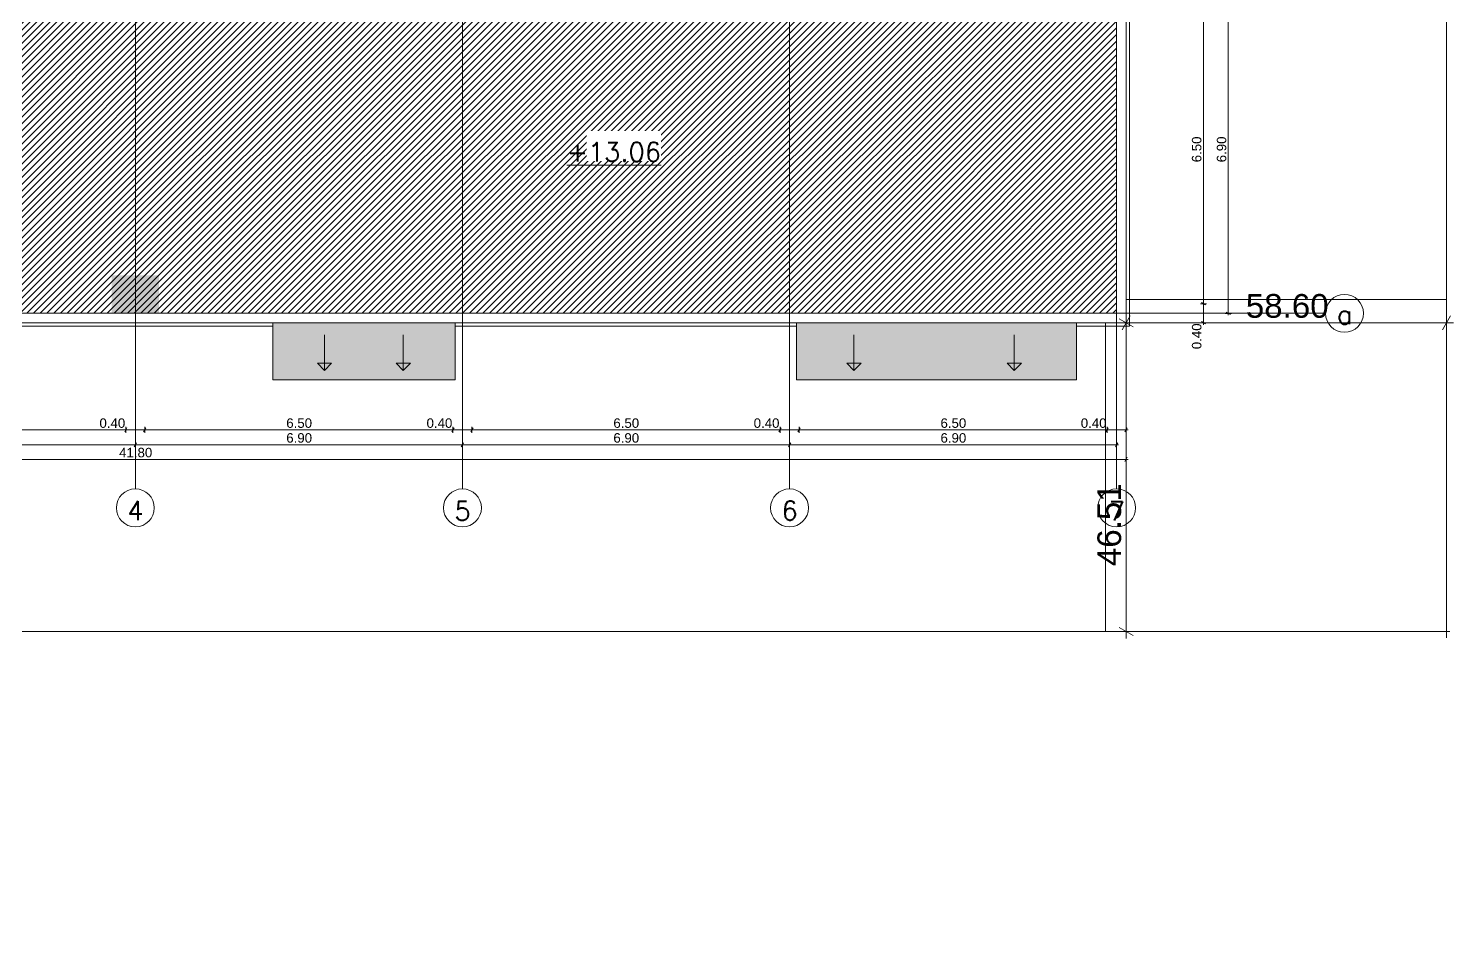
# Model space of a CAD drawing. Header units: millimetres. Extents: x 476244520 to 476657119, y 4620824743 to 4621446928.
# Drawn here: x 476409302 to 476439361, y 4621219229 to 4621238433 of the extents above; entities that cross this region are included whole.
import ezdxf

# ---------------------------------------------------------------- set-up
doc = ezdxf.new("R2010")
doc.units = ezdxf.units.MM
doc.header["$MEASUREMENT"] = 0
doc.set_wipeout_variables(frame=1)
doc.linetypes.add('Wipeout_Contour', pattern=[1000, 0, -1000])
for name, color, linetype, lineweight in [('0_Pen_No__42_Pen_No__250_Pen_No__5', 5, 'Continuous', 0), ('0_Pen_No__7_Pen_No__250', 7, 'Continuous', 0), ('0_Pen_No__7_Pen_No__4', 7, 'Continuous', 0), ('2D Drafting - General_Pen_No__250_Pen_No__7_Pen_No__7', 7, 'Continuous', 0), ('Annotation - Text_Pen_No__7_Pen_No__5', 5, 'Continuous', 0), ('G-Anno-Nplt_Pen_No__4', 7, 'Continuous', 0), ('G-Anno-Nplt_Pen_No__8', 8, 'Continuous', 0), ('New_2D Drafting - General_Pen_No__250_Pen_No__7', 7, 'Continuous', 0), ('New_reg_nak_Pen_No__7', 7, 'Continuous', 0), ('New_Structural - Bearing_Pen_No__1', 1, 'Continuous', 0), ('zoma_Pen_No__1', 1, 'Continuous', 0), ('zoma_Pen_No__142', 142, 'Continuous', 0), ('zoma_Pen_No__1_Pen_No__1', 1, 'Continuous', 0), ('zoma_Pen_No__5_Pen_No__5', 5, 'Continuous', 0)]:
    doc.layers.add(name, color=color, linetype=linetype, lineweight=lineweight)
doc.layers.add('0_Pen_No__7_Pen_No__252', color=7, linetype='Continuous', lineweight=0, true_color=0x666666)
doc.layers.add('zoma', color=7, linetype='Continuous')
doc.styles.add('GENERATED_STYLE_2', font='arial.ttf')
doc.linetypes.add('Break', pattern='A,0,[1,A-4 бѓЎбѓђбѓ®бѓљбѓ\x98 - nikas1.Shx,S=15.679026,R=0,X=0,Y=0],-1975.557214,0', length=1975.557214)
doc.dimstyles.new('GENERATED_STYLE__1', dxfattribs={"dimtxt": 200, "dimasz": 64.421331, "dimexe": 0.18, "dimexo": 3, "dimgap": 0.09, "dimtad": 1, "dimtih": 1, "dimtoh": 1, "dimlfac": 0.001, "dimzin": 0, "dimdsep": 46, "dimtxsty": 'GENERATED_STYLE_2', "dimblk": 'ARROWHEAD_2', "dimblk1": 'ARROWHEAD_2', "dimblk2": 'ARROWHEAD_2', "dimcen": 0.09, "dimclrd": 142, "dimclre": 142, "dimclrt": 142, "dimadec": 0, "dimazin": 0, "dimtfac": 1, "dimtdec": 4, "dimtmove": 0, "dimatfit": 3, "dimfxl": 1, "dimtolj": 1, "dimtzin": 0, "dimarcsym": 0})
doc.dimstyles.new('GENERATED_STYLE__6', dxfattribs={"dimtxt": 500, "dimasz": 228, "dimexe": 0.18, "dimexo": 3, "dimgap": 0.09, "dimtad": 1, "dimlfac": 0.001, "dimzin": 0, "dimdsep": 46, "dimtxsty": 'GENERATED_STYLE_2', "dimblk": 'ARROWHEAD_2', "dimblk1": 'ARROWHEAD_2', "dimblk2": 'ARROWHEAD_2', "dimcen": 0.09, "dimclrd": 1, "dimclre": 1, "dimclrt": 1, "dimadec": 0, "dimazin": 0, "dimtfac": 1, "dimtdec": 4, "dimtmove": 2, "dimatfit": 3, "dimfxl": 1, "dimtolj": 1, "dimtzin": 0, "dimarcsym": 0})
doc.dimstyles.new('GENERATED_STYLE__7', dxfattribs={"dimtxt": 500, "dimasz": 228, "dimexe": 0.18, "dimexo": 3, "dimgap": 0.09, "dimtad": 1, "dimtih": 1, "dimtoh": 1, "dimlfac": 0.001, "dimzin": 0, "dimdsep": 46, "dimtxsty": 'GENERATED_STYLE_2', "dimblk": 'ARROWHEAD_2', "dimblk1": 'ARROWHEAD_2', "dimblk2": 'ARROWHEAD_2', "dimcen": 0.09, "dimclrd": 1, "dimclre": 1, "dimclrt": 1, "dimadec": 0, "dimazin": 0, "dimtfac": 1, "dimtdec": 4, "dimtmove": 0, "dimatfit": 3, "dimfxl": 1, "dimtolj": 1, "dimtzin": 0, "dimarcsym": 0})
doc.dimstyles.new('GENERATED_STYLE__8', dxfattribs={"dimtxt": 200, "dimasz": 64.421331, "dimexe": 0.18, "dimexo": 3, "dimgap": 0.09, "dimtad": 1, "dimlfac": 0.001, "dimzin": 0, "dimdsep": 46, "dimtxsty": 'GENERATED_STYLE_2', "dimblk": 'ARROWHEAD_2', "dimblk1": 'ARROWHEAD_2', "dimblk2": 'ARROWHEAD_2', "dimcen": 0.09, "dimclrd": 142, "dimclre": 142, "dimclrt": 142, "dimadec": 0, "dimazin": 0, "dimtfac": 1, "dimtdec": 4, "dimtmove": 0, "dimatfit": 3, "dimfxl": 1, "dimtolj": 1, "dimtzin": 0, "dimarcsym": 0})

# ---------------------------------------------------------------- blocks, each defined once
blk = doc.blocks.new('*D98', base_point=(476844527, 4621385791))
at = {"layer": 'zoma_Pen_No__1', "color": 1, "linetype": 'Continuous', "lineweight": 0, "transparency": 16777216}
for p, q in [((476432456, 4621232229), (476432456, 4621232376)), ((476432681, 4621232229), (476432231, 4621232229)), ((476432606, 4621232143), (476432306, 4621232316)), ((476432456, 4621225723), (476432456, 4621232229)), ((476432306, 4621225809), (476432606, 4621225636)), ((476432681, 4621225723), (476432231, 4621225723)), ((476432456, 4621225576), (476432456, 4621225723))]:
    blk.add_line(p, q, dxfattribs=at)
at = {"layer": 'zoma_Pen_No__1', "color": 1, "lineweight": 0, "transparency": 16777216, "insert": (476432356, 4621227099), "char_height": 500, "attachment_point": 7, "rotation": 90, "style": 'GENERATED_STYLE_2'}
blk.add_mtext('\\A1;{\\pql;\\fArial CYR|b0|i0|c204|p34;46.51}', dxfattribs=at)
blk = doc.blocks.new('ARROWHEAD_2')
at = {"color": 0, "linetype": 'Continuous', "lineweight": 0}
for p, q in [((0, 0), (-1, 0)), ((-0.38, -0.66), (0.38, 0.66))]:
    blk.add_line(p, q, dxfattribs=at)
blk = doc.blocks.new('*D103', base_point=(476844527, 4621385791))
at = {"layer": 'zoma_Pen_No__1', "color": 1, "linetype": 'Continuous', "lineweight": 0, "transparency": 16777216}
for p, q in [((476432542, 4621232379), (476432369, 4621232079)), ((476432456, 4621232004), (476432456, 4621232454)), ((476439128, 4621232079), (476439301, 4621232379)), ((476439215, 4621232004), (476439215, 4621232454)), ((476432309, 4621232229), (476432456, 4621232229)), ((476432456, 4621232229), (476439215, 4621232229)), ((476439215, 4621232229), (476439361, 4621232229))]:
    blk.add_line(p, q, dxfattribs=at)
at = {"layer": 'zoma_Pen_No__1', "color": 1, "lineweight": 0, "transparency": 16777216, "insert": (476434980, 4621232329), "char_height": 500, "attachment_point": 7, "style": 'GENERATED_STYLE_2'}
blk.add_mtext('\\A1;{\\pql;\\fArial CYR|b0|i0|c204|p34;58.60}', dxfattribs=at)
blk = doc.blocks.new('*D112', base_point=(476844527, 4621385791))
at = {"layer": 'zoma_Pen_No__142', "color": 142, "linetype": 'Continuous', "lineweight": 0, "transparency": 16777216}
for p, q in [((476404680, 4621229702), (476404631, 4621229618)), ((476404656, 4621229596), (476404656, 4621229724)), ((476404656, 4621229660), (476411556, 4621229660)), ((476411580, 4621229702), (476411531, 4621229618)), ((476411556, 4621229596), (476411556, 4621229724))]:
    blk.add_line(p, q, dxfattribs=at)
at = {"layer": 'zoma_Pen_No__142', "color": 142, "lineweight": 0, "transparency": 16777216, "insert": (476407840, 4621229700), "char_height": 200, "attachment_point": 7, "style": 'GENERATED_STYLE_2'}
blk.add_mtext('\\A1;{\\pql;\\fArial CYR|b0|i0|c204|p34;6.90}', dxfattribs=at)
blk = doc.blocks.new('*D113', base_point=(476844527, 4621385791))
at = {"layer": 'zoma_Pen_No__142', "color": 142, "linetype": 'Continuous', "lineweight": 0, "transparency": 16777216}
for p, q in [((476411580, 4621229702), (476411531, 4621229618)), ((476411556, 4621229596), (476411556, 4621229724)), ((476411556, 4621229660), (476418456, 4621229660)), ((476418480, 4621229702), (476418431, 4621229618)), ((476418456, 4621229596), (476418456, 4621229724))]:
    blk.add_line(p, q, dxfattribs=at)
at = {"layer": 'zoma_Pen_No__142', "color": 142, "lineweight": 0, "transparency": 16777216, "insert": (476414740, 4621229700), "char_height": 200, "attachment_point": 7, "style": 'GENERATED_STYLE_2'}
blk.add_mtext('\\A1;{\\pql;\\fArial CYR|b0|i0|c204|p34;6.90}', dxfattribs=at)
blk = doc.blocks.new('*D114', base_point=(476844527, 4621385791))
at = {"layer": 'zoma_Pen_No__142', "color": 142, "linetype": 'Continuous', "lineweight": 0, "transparency": 16777216}
for p, q in [((476418480, 4621229702), (476418431, 4621229618)), ((476418456, 4621229596), (476418456, 4621229724)), ((476418456, 4621229660), (476425356, 4621229660)), ((476425380, 4621229702), (476425331, 4621229618)), ((476425356, 4621229596), (476425356, 4621229724))]:
    blk.add_line(p, q, dxfattribs=at)
at = {"layer": 'zoma_Pen_No__142', "color": 142, "lineweight": 0, "transparency": 16777216, "insert": (476421640, 4621229700), "char_height": 200, "attachment_point": 7, "style": 'GENERATED_STYLE_2'}
blk.add_mtext('\\A1;{\\pql;\\fArial CYR|b0|i0|c204|p34;6.90}', dxfattribs=at)
blk = doc.blocks.new('*D115', base_point=(476844527, 4621385791))
at = {"layer": 'zoma_Pen_No__142', "color": 142, "linetype": 'Continuous', "lineweight": 0, "transparency": 16777216}
for p, q in [((476425380, 4621229702), (476425331, 4621229618)), ((476425356, 4621229596), (476425356, 4621229724)), ((476425356, 4621229660), (476432256, 4621229660)), ((476432231, 4621229618), (476432280, 4621229702)), ((476432256, 4621229596), (476432256, 4621229724)), ((476432256, 4621229660), (476432297, 4621229660))]:
    blk.add_line(p, q, dxfattribs=at)
at = {"layer": 'zoma_Pen_No__142', "color": 142, "lineweight": 0, "transparency": 16777216, "insert": (476428540, 4621229700), "char_height": 200, "attachment_point": 7, "style": 'GENERATED_STYLE_2'}
blk.add_mtext('\\A1;{\\pql;\\fArial CYR|b0|i0|c204|p34;6.90}', dxfattribs=at)
blk = doc.blocks.new('*D119', base_point=(476844527, 4621385791))
at = {"layer": 'zoma_Pen_No__142', "color": 142, "linetype": 'Continuous', "lineweight": 0, "transparency": 16777216}
for p, q in [((476434675, 4621239329), (476434548, 4621239329)), ((476434569, 4621239354), (476434654, 4621239305)), ((476434611, 4621232429), (476434611, 4621239329)), ((476434675, 4621232429), (476434548, 4621232429)), ((476434569, 4621232454), (476434654, 4621232405)), ((476434611, 4621232388), (476434611, 4621232429))]:
    blk.add_line(p, q, dxfattribs=at)
at = {"layer": 'zoma_Pen_No__142', "color": 142, "lineweight": 0, "transparency": 16777216, "insert": (476434571, 4621235613), "char_height": 200, "attachment_point": 7, "rotation": 90, "style": 'GENERATED_STYLE_2'}
blk.add_mtext('\\A1;{\\pql;\\fArial CYR|b0|i0|c204|p34;6.90}', dxfattribs=at)
blk = doc.blocks.new('*D122', base_point=(476844527, 4621385791))
at = {"layer": 'zoma_Pen_No__142', "color": 142, "linetype": 'Continuous', "lineweight": 0, "transparency": 16777216}
for p, q in [((476390614, 4621229351), (476390656, 4621229351)), ((476390680, 4621229394), (476390631, 4621229309)), ((476390656, 4621229288), (476390656, 4621229415)), ((476390656, 4621229351), (476432456, 4621229351)), ((476432431, 4621229309), (476432480, 4621229394)), ((476432456, 4621229288), (476432456, 4621229415)), ((476432456, 4621229351), (476432497, 4621229351))]:
    blk.add_line(p, q, dxfattribs=at)
at = {"layer": 'zoma_Pen_No__142', "color": 142, "lineweight": 0, "transparency": 16777216, "insert": (476411214, 4621229391), "char_height": 200, "attachment_point": 7, "style": 'GENERATED_STYLE_2'}
blk.add_mtext('\\A1;{\\pql;\\fArial CYR|b0|i0|c204|p34;41.80}', dxfattribs=at)
blk = doc.blocks.new('*D128', base_point=(476844527, 4621385791))
at = {"layer": 'zoma_Pen_No__142', "color": 142, "linetype": 'Continuous', "lineweight": 0, "transparency": 16777216}
for p, q in [((476404880, 4621230014), (476404831, 4621229929)), ((476404856, 4621229908), (476404856, 4621230035)), ((476404856, 4621229972), (476411356, 4621229972)), ((476411380, 4621230014), (476411331, 4621229929)), ((476411356, 4621229908), (476411356, 4621230035))]:
    blk.add_line(p, q, dxfattribs=at)
at = {"layer": 'zoma_Pen_No__142', "color": 142, "lineweight": 0, "transparency": 16777216, "char_height": 200, "attachment_point": 7, "style": 'GENERATED_STYLE_2'}
for s, insert in [('\\A1;{\\pql;\\fArial CYR|b0|i0|c204|p34;6.50}', (476407840, 4621230012)), ('\\A1;{\\pql;\\fArial CYR|b0|i0|c204|p34;0.40}', (476410799, 4621230012))]:
    blk.add_mtext(s, dxfattribs=dict(at, insert=insert))
blk = doc.blocks.new('*D129', base_point=(476844527, 4621385791))
at = {"layer": 'zoma_Pen_No__142', "color": 142, "linetype": 'Continuous', "lineweight": 0, "transparency": 16777216}
for p, q in [((476411380, 4621230014), (476411331, 4621229929)), ((476411356, 4621229908), (476411356, 4621230035)), ((476411356, 4621229972), (476411756, 4621229972)), ((476411780, 4621230014), (476411731, 4621229929)), ((476411756, 4621229908), (476411756, 4621230035))]:
    blk.add_line(p, q, dxfattribs=at)
blk = doc.blocks.new('*D130', base_point=(476844527, 4621385791))
at = {"layer": 'zoma_Pen_No__142', "color": 142, "linetype": 'Continuous', "lineweight": 0, "transparency": 16777216}
for p, q in [((476411780, 4621230014), (476411731, 4621229929)), ((476411756, 4621229908), (476411756, 4621230035)), ((476411756, 4621229972), (476418256, 4621229972)), ((476418280, 4621230014), (476418231, 4621229929)), ((476418256, 4621229908), (476418256, 4621230035))]:
    blk.add_line(p, q, dxfattribs=at)
at = {"layer": 'zoma_Pen_No__142', "color": 142, "lineweight": 0, "transparency": 16777216, "char_height": 200, "attachment_point": 7, "style": 'GENERATED_STYLE_2'}
for s, insert in [('\\A1;{\\pql;\\fArial CYR|b0|i0|c204|p34;6.50}', (476414740, 4621230012)), ('\\A1;{\\pql;\\fArial CYR|b0|i0|c204|p34;0.40}', (476417699, 4621230012))]:
    blk.add_mtext(s, dxfattribs=dict(at, insert=insert))
blk = doc.blocks.new('*D131', base_point=(476844527, 4621385791))
at = {"layer": 'zoma_Pen_No__142', "color": 142, "linetype": 'Continuous', "lineweight": 0, "transparency": 16777216}
for p, q in [((476418280, 4621230014), (476418231, 4621229929)), ((476418256, 4621229908), (476418256, 4621230035)), ((476418256, 4621229972), (476418656, 4621229972)), ((476418680, 4621230014), (476418631, 4621229929)), ((476418656, 4621229908), (476418656, 4621230035))]:
    blk.add_line(p, q, dxfattribs=at)
blk = doc.blocks.new('*D132', base_point=(476844527, 4621385791))
at = {"layer": 'zoma_Pen_No__142', "color": 142, "linetype": 'Continuous', "lineweight": 0, "transparency": 16777216}
for p, q in [((476418680, 4621230014), (476418631, 4621229929)), ((476418656, 4621229908), (476418656, 4621230035)), ((476418656, 4621229972), (476425156, 4621229972)), ((476425180, 4621230014), (476425131, 4621229929)), ((476425156, 4621229908), (476425156, 4621230035))]:
    blk.add_line(p, q, dxfattribs=at)
at = {"layer": 'zoma_Pen_No__142', "color": 142, "lineweight": 0, "transparency": 16777216, "char_height": 200, "attachment_point": 7, "style": 'GENERATED_STYLE_2'}
for s, insert in [('\\A1;{\\pql;\\fArial CYR|b0|i0|c204|p34;6.50}', (476421640, 4621230012)), ('\\A1;{\\pql;\\fArial CYR|b0|i0|c204|p34;0.40}', (476424599, 4621230012))]:
    blk.add_mtext(s, dxfattribs=dict(at, insert=insert))
blk = doc.blocks.new('*D133', base_point=(476844527, 4621385791))
at = {"layer": 'zoma_Pen_No__142', "color": 142, "linetype": 'Continuous', "lineweight": 0, "transparency": 16777216}
for p, q in [((476425180, 4621230014), (476425131, 4621229929)), ((476425156, 4621229908), (476425156, 4621230035)), ((476425156, 4621229972), (476425556, 4621229972)), ((476425580, 4621230014), (476425531, 4621229929)), ((476425556, 4621229908), (476425556, 4621230035))]:
    blk.add_line(p, q, dxfattribs=at)
blk = doc.blocks.new('*D134', base_point=(476844527, 4621385791))
at = {"layer": 'zoma_Pen_No__142', "color": 142, "linetype": 'Continuous', "lineweight": 0, "transparency": 16777216}
for p, q in [((476425580, 4621230014), (476425531, 4621229929)), ((476425556, 4621229908), (476425556, 4621230035)), ((476425556, 4621229972), (476432056, 4621229972)), ((476432080, 4621230014), (476432031, 4621229929)), ((476432056, 4621229908), (476432056, 4621230035))]:
    blk.add_line(p, q, dxfattribs=at)
at = {"layer": 'zoma_Pen_No__142', "color": 142, "lineweight": 0, "transparency": 16777216, "char_height": 200, "attachment_point": 7, "style": 'GENERATED_STYLE_2'}
for s, insert in [('\\A1;{\\pql;\\fArial CYR|b0|i0|c204|p34;6.50}', (476428540, 4621230012)), ('\\A1;{\\pql;\\fArial CYR|b0|i0|c204|p34;0.40}', (476431499, 4621230012))]:
    blk.add_mtext(s, dxfattribs=dict(at, insert=insert))
blk = doc.blocks.new('*D135', base_point=(476844527, 4621385791))
at = {"layer": 'zoma_Pen_No__142', "color": 142, "linetype": 'Continuous', "lineweight": 0, "transparency": 16777216}
for p, q in [((476432080, 4621230014), (476432031, 4621229929)), ((476432056, 4621229908), (476432056, 4621230035)), ((476432056, 4621229972), (476432456, 4621229972)), ((476432431, 4621229929), (476432480, 4621230014)), ((476432456, 4621229908), (476432456, 4621230035)), ((476432456, 4621229972), (476432497, 4621229972))]:
    blk.add_line(p, q, dxfattribs=at)
blk = doc.blocks.new('*D136', base_point=(476844527, 4621385791))
at = {"layer": 'zoma_Pen_No__142', "color": 142, "linetype": 'Continuous', "lineweight": 0, "transparency": 16777216}
for p, q in [((476434044, 4621232654), (476434129, 4621232605)), ((476434150, 4621232629), (476434023, 4621232629)), ((476434086, 4621232229), (476434086, 4621232629)), ((476434150, 4621232229), (476434023, 4621232229)), ((476434044, 4621232254), (476434129, 4621232205)), ((476434086, 4621232188), (476434086, 4621232229))]:
    blk.add_line(p, q, dxfattribs=at)
at = {"layer": 'zoma_Pen_No__142', "color": 142, "lineweight": 0, "transparency": 16777216, "insert": (476434046, 4621231673), "char_height": 200, "attachment_point": 7, "rotation": 90, "style": 'GENERATED_STYLE_2'}
blk.add_mtext('\\A1;{\\pql;\\fArial CYR|b0|i0|c204|p34;0.40}', dxfattribs=at)
blk = doc.blocks.new('*D137', base_point=(476844527, 4621385791))
at = {"layer": 'zoma_Pen_No__142', "color": 142, "linetype": 'Continuous', "lineweight": 0, "transparency": 16777216}
for p, q in [((476434150, 4621239129), (476434023, 4621239129)), ((476434044, 4621239154), (476434129, 4621239105)), ((476434086, 4621232629), (476434086, 4621239129)), ((476434044, 4621232654), (476434129, 4621232605)), ((476434150, 4621232629), (476434023, 4621232629))]:
    blk.add_line(p, q, dxfattribs=at)
at = {"layer": 'zoma_Pen_No__142', "color": 142, "lineweight": 0, "transparency": 16777216, "char_height": 200, "attachment_point": 7, "rotation": 90, "style": 'GENERATED_STYLE_2'}
for s, insert in [('\\A1;{\\pql;\\fArial CYR|b0|i0|c204|p34;0.40}', (476434046, 4621238573)), ('\\A1;{\\pql;\\fArial CYR|b0|i0|c204|p34;6.50}', (476434046, 4621235613))]:
    blk.add_mtext(s, dxfattribs=dict(at, insert=insert))

msp = doc.modelspace()

# ---------------------------------------------------------------- hatches: boundary and pattern name
at = {"layer": '0_Pen_No__7_Pen_No__252', "linetype": 'Continuous', "lineweight": 0, "true_color": 0x666666}
h = msp.add_hatch(dxfattribs=at)
h.set_pattern_fill('COMMON_BRICK', color=251, style=0, pattern_type=2)
h.set_pattern_definition([(225, (476437302.27, 4621255514.03), (-70.71068, 70.71068), [])])
h.paths.add_polyline_path([(476390855.933, 4621249729.217), (476390855.933, 4621232429.217), (476432255.933, 4621232429.217), (476432255.933, 4621249729.217)])
at = {"layer": 'G-Anno-Nplt_Pen_No__8', "linetype": 'Continuous', "lineweight": 0, "true_color": 0xb9b9b9}
for points in [[(476414455.947, 4621231029.425), (476414455.947, 4621232229.217), (476418305.944, 4621232229.217), (476418305.944, 4621231029.425)], [(476425505.944, 4621231029.425), (476425505.944, 4621232229.217), (476431405.944, 4621232229.217), (476431405.944, 4621231029.425)]]:
    msp.add_hatch(color=9, dxfattribs=at).paths.add_polyline_path(points)
at = {"layer": 'New_2D Drafting - General_Pen_No__250_Pen_No__7', "linetype": 'Continuous', "lineweight": 0}
msp.add_hatch(color=7, dxfattribs=at).paths.add_polyline_path([(476412055.825, 4621233229.347), (476411055.824, 4621233229.347), (476411055.824, 4621232429.217), (476412055.825, 4621232429.217)])

# ---------------------------------------------------------------- linework, layer by layer
at = {"layer": '0_Pen_No__42_Pen_No__250_Pen_No__5', "color": 5, "linetype": 'Continuous', "lineweight": 0}
for centre in [(476437061.763, 4621232429.217), (476411555.933, 4621228328.008), (476411555.933, 4621228328.008), (476418455.933, 4621228328.008), (476418455.933, 4621228328.008), (476425355.933, 4621228328.008), (476425355.933, 4621228328.008), (476432255.933, 4621228328.008), (476432255.933, 4621228328.008)]:
    msp.add_circle(centre, 400, dxfattribs=at)
at = {"layer": '0_Pen_No__7_Pen_No__250', "color": 7, "linetype": 'Continuous', "lineweight": 0, "flags": 128}
for points in [[(476415546.478, 4621231977.472), (476415546.478, 4621231227.472), (476415696.478, 4621231377.473), (476415396.478, 4621231377.473), (476415546.478, 4621231227.472)], [(476417208.887, 4621231977.472), (476417208.887, 4621231227.472), (476417358.887, 4621231377.473), (476417058.887, 4621231377.473), (476417208.887, 4621231227.472)], [(476426714.054, 4621231977.472), (476426714.054, 4621231227.472), (476426864.054, 4621231377.473), (476426564.054, 4621231377.473), (476426714.054, 4621231227.472)], [(476430095.38, 4621231977.472), (476430095.38, 4621231227.472), (476430245.38, 4621231377.473), (476429945.38, 4621231377.473), (476430095.38, 4621231227.472)]]:
    msp.add_lwpolyline(points, close=True, dxfattribs=at)
at = {"layer": '0_Pen_No__7_Pen_No__4', "color": 7, "linetype": 'Continuous', "lineweight": 0, "flags": 128}
msp.add_lwpolyline([(476390855.933, 4621249729.217), (476390855.933, 4621232429.217), (476432255.933, 4621232429.217), (476432255.933, 4621249729.217)], close=True, dxfattribs=at)
at = {"layer": '2D Drafting - General_Pen_No__250_Pen_No__7_Pen_No__7', "color": 7, "linetype": 'Continuous', "lineweight": 0, "flags": 128}
for points in [[(476432455.938, 4621249929.22), (476418255.938, 4621249929.061), (476404855.938, 4621249929.061), (476401555.779, 4621249929.061), (476390655.829, 4621249929.22), (476390655.938, 4621232229.22), (476432455.938, 4621232229.22)], [(476432255.933, 4621249729.217), (476390855.933, 4621249729.217), (476390855.933, 4621232429.217), (476432255.933, 4621232429.217)]]:
    msp.add_lwpolyline(points, close=True, dxfattribs=at)
at = {"layer": 'G-Anno-Nplt_Pen_No__4', "color": 7, "linetype": 'Continuous', "lineweight": 0, "flags": 128}
for points in [[(476414455.947, 4621231029.425), (476414455.947, 4621232229.217), (476418305.944, 4621232229.217), (476418305.944, 4621231029.425)], [(476425505.944, 4621231029.425), (476425505.944, 4621232229.217), (476431405.944, 4621232229.217), (476431405.944, 4621231029.425)]]:
    msp.add_lwpolyline(points, close=True, dxfattribs=at)
at = {"layer": 'New_reg_nak_Pen_No__7', "color": 7, "linetype": 'Continuous', "lineweight": 0, "flags": 128}
for points in [[(476431405.944, 4621232229.223), (476431405.943, 4621232159.227), (476432525.993, 4621232159.217), (476432525.832, 4621249999.217), (476432055.932, 4621249999.213), (476432055.933, 4621249929.217)], [(476414455.947, 4621232229.217), (476414455.947, 4621232159.217), (476408655.93, 4621232159.217), (476408655.93, 4621232229.217)], [(476425505.944, 4621232229.217), (476425505.944, 4621232159.217), (476418305.944, 4621232159.217), (476418305.944, 4621232229.217)]]:
    msp.add_lwpolyline(points, dxfattribs=at)
at = {"layer": 'New_Structural - Bearing_Pen_No__1', "color": 1, "linetype": 'Break', "lineweight": 0}
for p, q in [((476439214.681, 4621259126.033), (476439214.681, 4621225586.644)), ((476432455.829, 4621232723.173), (476439214.681, 4621232723.173)), ((476432017.849, 4621225722.609), (476432017.849, 4621232229.22)), ((476374720.452, 4621225722.609), (476439282.639, 4621225722.609))]:
    msp.add_line(p, q, dxfattribs=at)
at = {"layer": 'zoma_Pen_No__5_Pen_No__5', "color": 5, "linetype": 'Continuous', "lineweight": 0}
for p, q in [((476411555.933, 4621253438.814), (476411555.933, 4621228728.008)), ((476418455.933, 4621253438.814), (476418455.933, 4621228728.008)), ((476425355.933, 4621253438.814), (476425355.933, 4621228728.008)), ((476432255.933, 4621253438.814), (476432255.933, 4621228728.008)), ((476386775.382, 4621232429.217), (476436661.763, 4621232429.217)), ((476386775.382, 4621232429.217), (476436661.763, 4621232429.217))]:
    msp.add_line(p, q, dxfattribs=at)

# ---------------------------------------------------------------- texts
at = {"layer": 'Annotation - Text_Pen_No__7_Pen_No__5', "color": 5, "linetype": 'Continuous', "lineweight": 0, "char_height": 400, "attachment_point": 2}
for s, insert in [('\\A1;{\\pqc;\\Ftxt.shx;a}', (476437063.921, 4621232603.537)), ('\\A1;{\\pqc;\\Ftxt.shx;4}', (476411558.091, 4621228470.302)), ('\\A1;{\\pqc;\\Ftxt.shx;5}', (476418458.091, 4621228463.502)), ('\\A1;{\\pqc;\\Ftxt.shx;6}', (476425358.091, 4621228470.302)), ('\\A1;{\\pqc;\\Ftxt.shx;7}', (476432258.091, 4621228463.502))]:
    msp.add_mtext(s, dxfattribs=dict(at, insert=insert))

# ---------------------------------------------------------------- dimensions: what is measured, and where the dimension line sits
at = {"layer": 'zoma', "color": 142, "linetype": 'Continuous', "lineweight": 0}
for base, p1, p2, picture, middle in [((476434611.214, 4621239329.217), (476436063.302, 4621232429.217), (476436063.302, 4621239329.217), '*D119', (476434471.214, 4621235872.924)), ((476434086.142, 4621239129.217), (476432455.933, 4621232629.217), (476432455.933, 4621239129.217), '*D137', (476433946.142, 4621235872.924)), ((476434086.142, 4621232629.217), (476432455.933, 4621232229.217), (476432455.933, 4621232629.217), '*D136', (476433946.142, 4621231932.369))]:
    dim = msp.add_linear_dim(base=base, p1=p1, p2=p2, angle=90, dimstyle='GENERATED_STYLE__8', dxfattribs=at)
    dim.commit()
    dim.dimension.update_dxf_attribs({"geometry": picture, "text_midpoint": middle, "dimtype": 160, "text_rotation": 90})
at = {"layer": 'zoma', "color": 1, "linetype": 'Continuous', "lineweight": 0}
dim = msp.add_linear_dim(base=(476439214.681, 4621232229.22), p1=(476432455.829, 4621232229.22), p2=(476439214.681, 4621232228.848), text='58.60', dimstyle='GENERATED_STYLE__7', dxfattribs=at)
dim.commit()
dim.dimension.update_dxf_attribs({"geometry": '*D103', "text_midpoint": (476435820.4, 4621232579.22), "dimtype": 160})
dim = msp.add_linear_dim(base=(476432455.829, 4621232229.22), p1=(476432405.829, 4621225722.609), p2=(476432455.829, 4621232229.22), angle=90, text='46.51', dimstyle='GENERATED_STYLE__6', dxfattribs=at)
dim.commit()
dim.dimension.update_dxf_attribs({"geometry": '*D98', "text_midpoint": (476432105.829, 4621227938.893), "dimtype": 160, "text_rotation": 90})
at = {"layer": 'zoma', "color": 142, "linetype": 'Continuous', "lineweight": 0}
for base, p1, p2, picture, middle in [((476432455.933, 4621229351.365), (476390655.933, 4621231144.613), (476432455.933, 4621231144.613), '*D122', (476411549.991, 4621229491.365)), ((476411355.933, 4621229971.545), (476404855.933, 4621196865.353), (476411355.933, 4621196865.353), '*D128', (476408099.64, 4621230111.545)), ((476418255.933, 4621229971.545), (476411755.933, 4621196865.353), (476418255.933, 4621196865.353), '*D130', (476414999.64, 4621230111.545)), ((476425155.933, 4621229971.545), (476418655.933, 4621196865.353), (476425155.933, 4621196865.353), '*D132', (476421899.64, 4621230111.545)), ((476432055.933, 4621229971.545), (476425555.933, 4621196865.353), (476432055.933, 4621196865.353), '*D134', (476428799.64, 4621230111.545)), ((476411555.933, 4621229660.013), (476404655.933, 4621228021.317), (476411555.933, 4621228021.317), '*D112', (476408099.64, 4621229800.013)), ((476411755.933, 4621229971.545), (476411355.933, 4621196865.353), (476411755.933, 4621196865.353), '*D129', (476411059.085, 4621230111.545)), ((476418455.933, 4621229660.013), (476411555.933, 4621228021.317), (476418455.933, 4621228021.317), '*D113', (476414999.64, 4621229800.013)), ((476418655.933, 4621229971.545), (476418255.933, 4621196865.353), (476418655.933, 4621196865.353), '*D131', (476417959.085, 4621230111.545)), ((476425355.933, 4621229660.013), (476418455.933, 4621228021.317), (476425355.933, 4621228021.317), '*D114', (476421899.64, 4621229800.013)), ((476425555.933, 4621229971.545), (476425155.933, 4621196865.353), (476425555.933, 4621196865.353), '*D133', (476424859.085, 4621230111.545)), ((476432255.933, 4621229660.013), (476425355.933, 4621228021.317), (476432255.933, 4621228021.317), '*D115', (476428799.64, 4621229800.013)), ((476432455.933, 4621229971.545), (476432055.933, 4621196865.353), (476432455.933, 4621196865.353), '*D135', (476431759.085, 4621230111.545))]:
    dim = msp.add_linear_dim(base=base, p1=p1, p2=p2, dimstyle='GENERATED_STYLE__1', dxfattribs=at)
    dim.commit()
    dim.dimension.update_dxf_attribs({"geometry": picture, "text_midpoint": middle, "dimtype": 160})

# ---------------------------------------------------------------- next in the draw order: wipeouts: each hides what was drawn before it
at = {"color": 1, "linetype": 'Wipeout_Contour', "lineweight": 0, "ltscale": 18582916695.37547}
msp.add_wipeout([(476421073.739, 4621236275.734), (476422645.739, 4621236275.35), (476422645.583, 4621235637.849), (476421073.583, 4621235638.232)], dxfattribs=at).dxf.layer = 'zoma_Pen_No__1_Pen_No__1'

# ---------------------------------------------------------------- next in the draw order: texts
at = {"layer": 'zoma_Pen_No__1_Pen_No__1', "color": 1, "linetype": 'Continuous', "lineweight": 0, "insert": (476422645.582, 4621235631.966), "char_height": 400, "attachment_point": 9, "rotation": 359.9860128}
msp.add_mtext('\\A1;{\\pqr;\\Ftxt.shx;\\L\\L+1\\Ftxt.shx;3\\Ftxt.shx;.\\Ftxt.shx;0\\Ftxt.shx;6}', dxfattribs=at)

doc.saveas('drawing.dxf')
